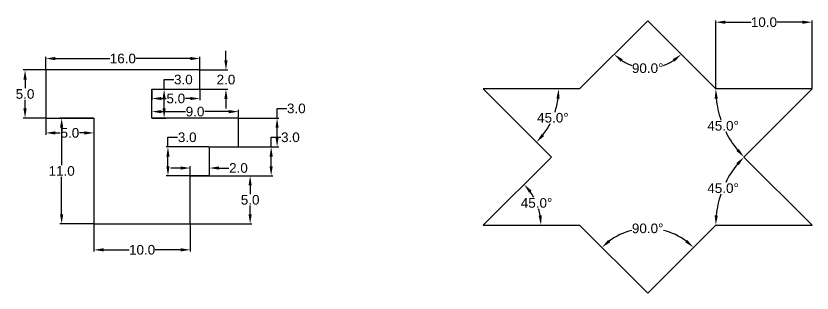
# Model space of a CAD drawing. Header units: millimetres. Extents: x 57 to 876, y -1 to 679.
# Drawn here: x 56.6 to 139.3, y 30.5 to 59.3 of the extents above; entities that cross this region are included whole.
import ezdxf

# ---------------------------------------------------------------- set-up
doc = ezdxf.new("R2010")
doc.units = ezdxf.units.MM
doc.header["$MEASUREMENT"] = 0
doc.styles.get("Standard").update_dxf_attribs({"font": 'arial.ttf'})
doc.dimstyles.get("Standard").update_dxf_attribs({"dimtxt": 1, "dimasz": 1, "dimexe": 0.18, "dimexo": 0.0625, "dimgap": 0.09, "dimtad": 0, "dimtih": 1, "dimtoh": 1, "dimdec": 1, "dimzin": 0, "dimdsep": 46, "dimtxsty": 'Standard', "dimcen": 0.09, "dimclre": 2, "dimclrt": 4, "dimadec": 1, "dimazin": 0, "dimtfac": 1, "dimtdec": 1, "dimtofl": 0, "dimtmove": 0, "dimatfit": 3, "dimfxl": 1, "dimtolj": 1, "dimtzin": 0, "dimarcsym": 0})

# ---------------------------------------------------------------- blocks, each defined once
blk = doc.blocks.new('*D1')
at = {"color": 2, "lineweight": -2, "transparency": 16777216}
for p, q in [((64.749, 37.609), (64.749, 34.798)), ((74.749, 37.609), (74.749, 34.798))]:
    blk.add_line(p, q, dxfattribs=at)
at = {"color": 0, "lineweight": -2, "transparency": 16777216}
for p, q in [((65.749, 34.978), (68.409, 34.978)), ((73.749, 34.978), (71.089, 34.978))]:
    blk.add_line(p, q, dxfattribs=at)
at = {"color": 0, "transparency": 16777216}
for points in [[(65.749, 35.144), (65.749, 34.811), (64.749, 34.978)], [(73.749, 35.144), (73.749, 34.811), (74.749, 34.978)]]:
    blk.add_solid(points, dxfattribs=at)
at = {"layer": 'Defpoints', "color": 0, "transparency": 16777216}
for p in [(64.749, 37.671), (74.749, 37.671), (74.749, 34.978)]:
    blk.add_point(p, dxfattribs=at)
at = {"color": 4, "transparency": 16777216, "insert": (69.749, 34.978), "char_height": 1, "attachment_point": 5}
blk.add_mtext('\\A1;10.0', dxfattribs=at)
blk = doc.blocks.new('*D2')
at = {"color": 0, "lineweight": -2, "transparency": 16777216}
for p, q in [((73.749, 43.48), (72.749, 43.48)), ((77.749, 43.48), (78.749, 43.48))]:
    blk.add_line(p, q, dxfattribs=at)
at = {"color": 2, "lineweight": -2, "transparency": 16777216}
for p, q in [((74.749, 42.734), (74.749, 43.66)), ((76.749, 42.734), (76.749, 43.66))]:
    blk.add_line(p, q, dxfattribs=at)
at = {"color": 0, "transparency": 16777216}
for points in [[(73.749, 43.647), (73.749, 43.313), (74.749, 43.48)], [(77.749, 43.647), (77.749, 43.313), (76.749, 43.48)]]:
    blk.add_solid(points, dxfattribs=at)
at = {"layer": 'Defpoints', "color": 0, "transparency": 16777216}
for p in [(76.749, 43.48), (74.749, 42.671), (76.749, 42.671)]:
    blk.add_point(p, dxfattribs=at)
at = {"color": 4, "transparency": 16777216, "insert": (79.756, 43.48), "char_height": 1, "attachment_point": 5}
blk.add_mtext('\\A1;2.0', dxfattribs=at)
blk = doc.blocks.new('*D3')
at = {"color": 2, "lineweight": -2, "transparency": 16777216}
for p, q in [((74.812, 42.671), (81.148, 42.671)), ((74.812, 37.671), (81.148, 37.671))]:
    blk.add_line(p, q, dxfattribs=at)
at = {"color": 0, "lineweight": -2, "transparency": 16777216}
for p, q in [((80.968, 41.671), (80.968, 40.772)), ((80.968, 38.671), (80.968, 39.571))]:
    blk.add_line(p, q, dxfattribs=at)
at = {"color": 0, "transparency": 16777216}
for points in [[(80.802, 41.671), (81.135, 41.671), (80.968, 42.671)], [(80.802, 38.671), (81.135, 38.671), (80.968, 37.671)]]:
    blk.add_solid(points, dxfattribs=at)
at = {"layer": 'Defpoints', "color": 0, "transparency": 16777216}
for p in [(74.749, 42.671), (80.968, 42.671), (74.749, 37.671)]:
    blk.add_point(p, dxfattribs=at)
at = {"color": 4, "transparency": 16777216, "insert": (80.968, 40.171), "char_height": 1, "attachment_point": 5}
blk.add_mtext('\\A1;5.0', dxfattribs=at)
blk = doc.blocks.new('*D4')
at = {"color": 0, "lineweight": -2, "transparency": 16777216}
for p, q in [((83.149, 45.671), (83.149, 46.671)), ((83.149, 46.671), (84.149, 46.671)), ((83.149, 43.671), (83.149, 44.671))]:
    blk.add_line(p, q, dxfattribs=at)
at = {"color": 2, "lineweight": -2, "transparency": 16777216}
for p, q in [((76.812, 45.671), (83.329, 45.671)), ((76.812, 42.671), (83.329, 42.671))]:
    blk.add_line(p, q, dxfattribs=at)
at = {"color": 0, "transparency": 16777216}
for points in [[(82.983, 44.671), (83.316, 44.671), (83.149, 45.671)], [(82.983, 43.671), (83.316, 43.671), (83.149, 42.671)]]:
    blk.add_solid(points, dxfattribs=at)
at = {"layer": 'Defpoints', "color": 0, "transparency": 16777216}
for p in [(76.749, 45.671), (83.149, 45.671), (76.749, 42.671)]:
    blk.add_point(p, dxfattribs=at)
at = {"color": 4, "transparency": 16777216, "insert": (85.147, 46.671), "char_height": 1, "attachment_point": 5}
blk.add_mtext('\\A1;3.0', dxfattribs=at)
blk = doc.blocks.new('*D5')
at = {"color": 0, "lineweight": -2, "transparency": 16777216}
for p, q in [((72.434, 45.671), (72.434, 46.671)), ((72.434, 46.671), (73.434, 46.671)), ((72.434, 43.671), (72.434, 44.671))]:
    blk.add_line(p, q, dxfattribs=at)
at = {"color": 2, "lineweight": -2, "transparency": 16777216}
for p, q in [((76.687, 45.671), (72.254, 45.671)), ((76.687, 42.671), (72.254, 42.671))]:
    blk.add_line(p, q, dxfattribs=at)
at = {"color": 0, "transparency": 16777216}
for points in [[(72.268, 44.671), (72.601, 44.671), (72.434, 45.671)], [(72.268, 43.671), (72.601, 43.671), (72.434, 42.671)]]:
    blk.add_solid(points, dxfattribs=at)
at = {"layer": 'Defpoints', "color": 0, "transparency": 16777216}
for p in [(72.434, 45.671), (76.749, 45.671), (76.749, 42.671)]:
    blk.add_point(p, dxfattribs=at)
at = {"color": 4, "transparency": 16777216, "insert": (74.433, 46.671), "char_height": 1, "attachment_point": 5}
blk.add_mtext('\\A1;3.0', dxfattribs=at)
blk = doc.blocks.new('*D6')
at = {"color": 0, "lineweight": -2, "transparency": 16777216}
for p, q in [((83.766, 48.671), (83.766, 49.671)), ((83.766, 49.671), (84.766, 49.671)), ((83.766, 46.671), (83.766, 47.671))]:
    blk.add_line(p, q, dxfattribs=at)
at = {"color": 2, "lineweight": -2, "transparency": 16777216}
for p, q in [((79.812, 48.671), (83.946, 48.671)), ((79.812, 45.671), (83.946, 45.671))]:
    blk.add_line(p, q, dxfattribs=at)
at = {"color": 0, "transparency": 16777216}
for points in [[(83.599, 47.671), (83.932, 47.671), (83.766, 48.671)], [(83.599, 46.671), (83.932, 46.671), (83.766, 45.671)]]:
    blk.add_solid(points, dxfattribs=at)
at = {"layer": 'Defpoints', "color": 0, "transparency": 16777216}
for p in [(79.749, 48.671), (83.766, 48.671), (79.749, 45.671)]:
    blk.add_point(p, dxfattribs=at)
at = {"color": 4, "transparency": 16777216, "insert": (85.764, 49.671), "char_height": 1, "attachment_point": 5}
blk.add_mtext('\\A1;3.0', dxfattribs=at)
blk = doc.blocks.new('*D7')
at = {"color": 2, "lineweight": -2, "transparency": 16777216}
for p, q in [((70.749, 48.734), (70.749, 49.521)), ((79.749, 48.734), (79.749, 49.521))]:
    blk.add_line(p, q, dxfattribs=at)
at = {"color": 0, "lineweight": -2, "transparency": 16777216}
for p, q in [((71.749, 49.341), (74.25, 49.341)), ((78.749, 49.341), (76.248, 49.341))]:
    blk.add_line(p, q, dxfattribs=at)
at = {"color": 0, "transparency": 16777216}
for points in [[(71.749, 49.507), (71.749, 49.174), (70.749, 49.341)], [(78.749, 49.507), (78.749, 49.174), (79.749, 49.341)]]:
    blk.add_solid(points, dxfattribs=at)
at = {"layer": 'Defpoints', "color": 0, "transparency": 16777216}
for p in [(70.749, 49.341), (70.749, 48.671), (79.749, 48.671)]:
    blk.add_point(p, dxfattribs=at)
at = {"color": 4, "transparency": 16777216, "insert": (75.249, 49.341), "char_height": 1, "attachment_point": 5}
blk.add_mtext('\\A1;9.0', dxfattribs=at)
blk = doc.blocks.new('*D8')
at = {"color": 0, "lineweight": -2, "transparency": 16777216}
for p, q in [((72.035, 51.671), (72.035, 52.671)), ((72.035, 52.671), (73.035, 52.671)), ((72.035, 49.671), (72.035, 50.671))]:
    blk.add_line(p, q, dxfattribs=at)
at = {"color": 2, "lineweight": -2, "transparency": 16777216}
for p, q in [((70.812, 51.671), (72.215, 51.671)), ((70.812, 48.671), (72.215, 48.671))]:
    blk.add_line(p, q, dxfattribs=at)
at = {"color": 0, "transparency": 16777216}
for points in [[(71.868, 50.671), (72.202, 50.671), (72.035, 51.671)], [(71.868, 49.671), (72.202, 49.671), (72.035, 48.671)]]:
    blk.add_solid(points, dxfattribs=at)
at = {"layer": 'Defpoints', "color": 0, "transparency": 16777216}
for p in [(70.749, 51.671), (72.035, 51.671), (70.749, 48.671)]:
    blk.add_point(p, dxfattribs=at)
at = {"color": 4, "transparency": 16777216, "insert": (74.033, 52.671), "char_height": 1, "attachment_point": 5}
blk.add_mtext('\\A1;3.0', dxfattribs=at)
blk = doc.blocks.new('*D9')
at = {"color": 2, "lineweight": -2, "transparency": 16777216}
for p, q in [((70.749, 51.609), (70.749, 50.524)), ((75.749, 51.609), (75.749, 50.524))]:
    blk.add_line(p, q, dxfattribs=at)
at = {"color": 0, "lineweight": -2, "transparency": 16777216}
for p, q in [((71.749, 50.704), (72.25, 50.704)), ((74.749, 50.704), (74.248, 50.704))]:
    blk.add_line(p, q, dxfattribs=at)
at = {"color": 0, "transparency": 16777216}
for points in [[(71.749, 50.871), (71.749, 50.538), (70.749, 50.704)], [(74.749, 50.871), (74.749, 50.538), (75.749, 50.704)]]:
    blk.add_solid(points, dxfattribs=at)
at = {"layer": 'Defpoints', "color": 0, "transparency": 16777216}
for p in [(70.749, 51.671), (75.749, 51.671), (75.749, 50.704)]:
    blk.add_point(p, dxfattribs=at)
at = {"color": 4, "transparency": 16777216, "insert": (73.249, 50.704), "char_height": 1, "attachment_point": 5}
blk.add_mtext('\\A1;5.0', dxfattribs=at)
blk = doc.blocks.new('*D10')
at = {"color": 0, "lineweight": -2, "transparency": 16777216}
for p, q in [((78.455, 54.671), (78.455, 55.671)), ((78.455, 50.671), (78.455, 49.671))]:
    blk.add_line(p, q, dxfattribs=at)
at = {"color": 2, "lineweight": -2, "transparency": 16777216}
for p, q in [((75.812, 53.671), (78.635, 53.671)), ((75.812, 51.671), (78.635, 51.671))]:
    blk.add_line(p, q, dxfattribs=at)
at = {"color": 0, "transparency": 16777216}
for points in [[(78.289, 54.671), (78.622, 54.671), (78.455, 53.671)], [(78.289, 50.671), (78.622, 50.671), (78.455, 51.671)]]:
    blk.add_solid(points, dxfattribs=at)
at = {"layer": 'Defpoints', "color": 0, "transparency": 16777216}
for p in [(75.749, 53.671), (78.455, 53.671), (75.749, 51.671)]:
    blk.add_point(p, dxfattribs=at)
at = {"color": 4, "transparency": 16777216, "insert": (78.455, 52.671), "char_height": 1, "attachment_point": 5}
blk.add_mtext('\\A1;2.0', dxfattribs=at)
blk = doc.blocks.new('*D11')
at = {"color": 2, "lineweight": -2, "transparency": 16777216}
for p, q in [((59.749, 53.734), (59.749, 55.038)), ((75.749, 53.734), (75.749, 55.038))]:
    blk.add_line(p, q, dxfattribs=at)
at = {"color": 0, "lineweight": -2, "transparency": 16777216}
for p, q in [((60.749, 54.858), (66.409, 54.858)), ((74.749, 54.858), (69.089, 54.858))]:
    blk.add_line(p, q, dxfattribs=at)
at = {"color": 0, "transparency": 16777216}
for points in [[(60.749, 55.025), (60.749, 54.692), (59.749, 54.858)], [(74.749, 55.025), (74.749, 54.692), (75.749, 54.858)]]:
    blk.add_solid(points, dxfattribs=at)
at = {"layer": 'Defpoints', "color": 0, "transparency": 16777216}
for p in [(59.749, 54.858), (59.749, 53.671), (75.749, 53.671)]:
    blk.add_point(p, dxfattribs=at)
at = {"color": 4, "transparency": 16777216, "insert": (67.749, 54.858), "char_height": 1, "attachment_point": 5}
blk.add_mtext('\\A1;16.0', dxfattribs=at)
blk = doc.blocks.new('*D12')
at = {"color": 2, "lineweight": -2, "transparency": 16777216}
for p, q in [((59.687, 53.671), (57.414, 53.671)), ((59.687, 48.671), (57.414, 48.671))]:
    blk.add_line(p, q, dxfattribs=at)
at = {"color": 0, "lineweight": -2, "transparency": 16777216}
for p, q in [((57.594, 52.671), (57.594, 51.772)), ((57.594, 49.671), (57.594, 50.571))]:
    blk.add_line(p, q, dxfattribs=at)
at = {"color": 0, "transparency": 16777216}
for points in [[(57.427, 52.671), (57.76, 52.671), (57.594, 53.671)], [(57.427, 49.671), (57.76, 49.671), (57.594, 48.671)]]:
    blk.add_solid(points, dxfattribs=at)
at = {"layer": 'Defpoints', "color": 0, "transparency": 16777216}
for p in [(59.749, 53.671), (57.594, 48.671), (59.749, 48.671)]:
    blk.add_point(p, dxfattribs=at)
at = {"color": 4, "transparency": 16777216, "insert": (57.594, 51.171), "char_height": 1, "attachment_point": 5}
blk.add_mtext('\\A1;5.0', dxfattribs=at)
blk = doc.blocks.new('*D13')
at = {"color": 2, "lineweight": -2, "transparency": 16777216}
for p, q in [((59.749, 48.609), (59.749, 46.948)), ((64.749, 48.609), (64.749, 46.948))]:
    blk.add_line(p, q, dxfattribs=at)
at = {"color": 0, "lineweight": -2, "transparency": 16777216}
for p, q in [((60.749, 47.128), (61.25, 47.128)), ((63.749, 47.128), (63.248, 47.128))]:
    blk.add_line(p, q, dxfattribs=at)
at = {"color": 0, "transparency": 16777216}
for points in [[(60.749, 47.294), (60.749, 46.961), (59.749, 47.128)], [(63.749, 47.294), (63.749, 46.961), (64.749, 47.128)]]:
    blk.add_solid(points, dxfattribs=at)
at = {"layer": 'Defpoints', "color": 0, "transparency": 16777216}
for p in [(59.749, 48.671), (64.749, 48.671), (64.749, 47.128)]:
    blk.add_point(p, dxfattribs=at)
at = {"color": 4, "transparency": 16777216, "insert": (62.249, 47.128), "char_height": 1, "attachment_point": 5}
blk.add_mtext('\\A1;5.0', dxfattribs=at)
blk = doc.blocks.new('*D14')
at = {"color": 2, "lineweight": -2, "transparency": 16777216}
for p, q in [((64.687, 48.671), (61.214, 48.671)), ((64.687, 37.671), (61.214, 37.671))]:
    blk.add_line(p, q, dxfattribs=at)
at = {"color": 0, "lineweight": -2, "transparency": 16777216}
for p, q in [((61.394, 47.671), (61.394, 43.772)), ((61.394, 38.671), (61.394, 42.571))]:
    blk.add_line(p, q, dxfattribs=at)
at = {"color": 0, "transparency": 16777216}
for points in [[(61.227, 47.671), (61.56, 47.671), (61.394, 48.671)], [(61.227, 38.671), (61.56, 38.671), (61.394, 37.671)]]:
    blk.add_solid(points, dxfattribs=at)
at = {"layer": 'Defpoints', "color": 0, "transparency": 16777216}
for p in [(64.749, 48.671), (61.394, 37.671), (64.749, 37.671)]:
    blk.add_point(p, dxfattribs=at)
at = {"color": 4, "transparency": 16777216, "insert": (61.394, 43.171), "char_height": 1, "attachment_point": 5}
blk.add_mtext('\\A1;11.0', dxfattribs=at)
blk = doc.blocks.new('*D44')
at = {"color": 0, "lineweight": -2, "transparency": 16777216}
for start, end in [(236.67825, 250.34066), (289.65934, 303.32175)]:
    blk.add_arc((122.248, 58.767), 4.915, start, end, dxfattribs=at)
at = {"color": 0, "transparency": 16777216}
for points in [[(119.443, 54.531), (119.654, 54.789), (118.773, 55.292)], [(124.843, 54.789), (125.053, 54.531), (125.724, 55.292)]]:
    blk.add_solid(points, dxfattribs=at)
at = {"layer": 'Defpoints', "color": 0, "transparency": 16777216}
for p in [(122.248, 58.767), (122.248, 58.767), (120.976, 54.019), (115.177, 51.696), (129.319, 51.696)]:
    blk.add_point(p, dxfattribs=at)
at = {"color": 4, "transparency": 16777216, "insert": (122.248, 53.852), "char_height": 1, "attachment_point": 5}
blk.add_mtext('\\A1;90.0°', dxfattribs=at)
blk = doc.blocks.new('*D45')
at = {"color": 0, "lineweight": -2, "transparency": 16777216}
for start, end in [(185.73197, 198.82182), (206.27888, 219.26803)]:
    blk.add_arc((139.319, 51.696), 10, start, end, dxfattribs=at)
at = {"color": 0, "transparency": 16777216}
for points in [[(129.203, 50.689), (129.536, 50.705), (129.319, 51.696)], [(131.701, 45.478), (131.454, 45.254), (132.248, 44.625)]]:
    blk.add_solid(points, dxfattribs=at)
at = {"layer": 'Defpoints', "color": 0, "transparency": 16777216}
for p in [(129.319, 51.696), (139.319, 51.696), (139.319, 51.696), (129.66, 49.107), (132.248, 44.625)]:
    blk.add_point(p, dxfattribs=at)
at = {"color": 4, "transparency": 16777216, "insert": (130.081, 47.869), "char_height": 1, "attachment_point": 5}
blk.add_mtext('\\A1;45.0°', dxfattribs=at)
blk = doc.blocks.new('*D46')
at = {"color": 0, "lineweight": -2, "transparency": 16777216}
for start, end in [(140.73197, 153.72112), (161.17818, 174.26803)]:
    blk.add_arc((139.319, 37.554), 10, start, end, dxfattribs=at)
at = {"color": 0, "transparency": 16777216}
for points in [[(131.454, 43.995), (131.701, 43.771), (132.248, 44.625)], [(129.536, 38.544), (129.203, 38.561), (129.319, 37.554)]]:
    blk.add_solid(points, dxfattribs=at)
at = {"layer": 'Defpoints', "color": 0, "transparency": 16777216}
for p in [(132.248, 44.625), (130.659, 42.554), (129.319, 37.554), (139.319, 37.554), (139.319, 37.554)]:
    blk.add_point(p, dxfattribs=at)
at = {"color": 4, "transparency": 16777216, "insert": (130.081, 41.38), "char_height": 1, "attachment_point": 5}
blk.add_mtext('\\A1;45.0°', dxfattribs=at)
blk = doc.blocks.new('*D47')
at = {"color": 0, "lineweight": -2, "transparency": 16777216}
for start, end in [(104.24099, 126.46757), (53.53243, 75.75901)]:
    blk.add_arc((122.248, 30.482), 6.721, start, end, dxfattribs=at)
at = {"color": 0, "transparency": 16777216}
for points in [[(118.362, 35.761), (118.145, 36.014), (117.496, 35.235)], [(126.352, 36.014), (126.134, 35.761), (127.001, 35.235)]]:
    blk.add_solid(points, dxfattribs=at)
at = {"layer": 'Defpoints', "color": 0, "transparency": 16777216}
for p in [(115.177, 37.554), (129.319, 37.554), (123.988, 36.975), (122.248, 30.482), (122.248, 30.482)]:
    blk.add_point(p, dxfattribs=at)
at = {"color": 4, "transparency": 16777216, "insert": (122.248, 37.204), "char_height": 1, "attachment_point": 5}
blk.add_mtext('\\A1;90.0°', dxfattribs=at)
blk = doc.blocks.new('*D48')
at = {"color": 0, "lineweight": -2, "transparency": 16777216}
for start, end in [(28.87783, 35.42385), (9.57615, 16.40489)]:
    blk.add_arc((105.177, 37.554), 5.99, start, end, dxfattribs=at)
at = {"color": 0, "transparency": 16777216}
for points in [[(109.931, 40.918), (110.186, 41.133), (109.413, 41.789)], [(111.25, 38.564), (110.918, 38.536), (111.167, 37.554)]]:
    blk.add_solid(points, dxfattribs=at)
at = {"layer": 'Defpoints', "color": 0, "transparency": 16777216}
for p in [(112.248, 44.625), (110.963, 39.104), (105.177, 37.554), (105.177, 37.554), (115.177, 37.554)]:
    blk.add_point(p, dxfattribs=at)
at = {"color": 4, "transparency": 16777216, "insert": (110.711, 39.846), "char_height": 1, "attachment_point": 5}
blk.add_mtext('\\A1;45.0°', dxfattribs=at)
blk = doc.blocks.new('*D49')
at = {"color": 0, "lineweight": -2, "transparency": 16777216}
for start, end in [(342.18667, 352.67132), (322.32868, 332.64837)]:
    blk.add_arc((105.177, 51.696), 7.823, start, end, dxfattribs=at)
at = {"color": 0, "transparency": 16777216}
for points in [[(112.77, 50.708), (113.103, 50.687), (113.001, 51.696)], [(111.495, 46.804), (111.245, 47.025), (110.709, 46.164)]]:
    blk.add_solid(points, dxfattribs=at)
at = {"layer": 'Defpoints', "color": 0, "transparency": 16777216}
for p in [(105.177, 51.696), (105.177, 51.696), (115.177, 51.696), (111.953, 47.784), (112.248, 44.625)]:
    blk.add_point(p, dxfattribs=at)
at = {"color": 4, "transparency": 16777216, "insert": (112.405, 48.702), "char_height": 1, "attachment_point": 5}
blk.add_mtext('\\A1;45.0°', dxfattribs=at)
blk = doc.blocks.new('*D50')
at = {"color": 2, "lineweight": -2, "transparency": 16777216}
for p, q in [((129.319, 51.758), (129.319, 58.815)), ((139.319, 51.758), (139.319, 58.815))]:
    blk.add_line(p, q, dxfattribs=at)
at = {"color": 0, "lineweight": -2, "transparency": 16777216}
for p, q in [((130.319, 58.635), (132.979, 58.635)), ((138.319, 58.635), (135.659, 58.635))]:
    blk.add_line(p, q, dxfattribs=at)
at = {"color": 0, "transparency": 16777216}
for points in [[(130.319, 58.802), (130.319, 58.468), (129.319, 58.635)], [(138.319, 58.802), (138.319, 58.468), (139.319, 58.635)]]:
    blk.add_solid(points, dxfattribs=at)
at = {"layer": 'Defpoints', "color": 0, "transparency": 16777216}
for p in [(129.319, 58.635), (129.319, 51.696), (139.319, 51.696)]:
    blk.add_point(p, dxfattribs=at)
at = {"color": 4, "transparency": 16777216, "insert": (134.319, 58.635), "char_height": 1, "attachment_point": 5}
blk.add_mtext('\\A1;10.0', dxfattribs=at)

msp = doc.modelspace()

# ---------------------------------------------------------------- linework, layer by layer
for p, q in [((122.248, 58.767), (115.177, 51.696)), ((129.319, 51.696), (122.248, 58.767)), ((75.749, 53.671), (59.749, 53.671)), ((59.749, 53.671), (59.749, 48.671)), ((75.749, 51.671), (75.749, 53.671)), ((70.749, 48.671), (70.749, 51.671)), ((70.749, 51.671), (75.749, 51.671)), ((115.177, 51.696), (105.177, 51.696)), ((105.177, 51.696), (112.248, 44.625)), ((139.319, 51.696), (129.319, 51.696)), ((132.248, 44.625), (139.319, 51.696)), ((59.749, 48.671), (64.749, 48.671)), ((64.749, 48.671), (64.749, 37.671)), ((79.749, 48.671), (70.749, 48.671)), ((79.749, 45.671), (79.749, 48.671)), ((76.749, 42.671), (76.749, 45.671)), ((76.749, 45.671), (79.749, 45.671)), ((112.248, 44.625), (105.177, 37.554)), ((139.319, 37.554), (132.248, 44.625)), ((74.749, 37.671), (74.749, 42.671)), ((74.749, 42.671), (76.749, 42.671)), ((64.749, 37.671), (64.749, 37.671)), ((64.749, 37.671), (74.749, 37.671)), ((105.177, 37.554), (115.177, 37.554)), ((115.177, 37.554), (122.248, 30.482)), ((122.248, 30.482), (129.319, 37.554)), ((129.319, 37.554), (139.319, 37.554))]:
    msp.add_line(p, q)

# ---------------------------------------------------------------- dimensions: what is measured, and where the dimension line sits
for base, line1, line2, picture, middle in [((120.976, 54.019), ((129.319, 51.696), (122.248, 58.767)), ((122.248, 58.767), (115.177, 51.696)), '*D44', (122.248, 53.852)), ((111.953, 47.784), ((105.177, 51.696), (112.248, 44.625)), ((115.177, 51.696), (105.177, 51.696)), '*D49', (112.405, 48.702)), ((129.66, 49.107), ((132.248, 44.625), (139.319, 51.696)), ((139.319, 51.696), (129.319, 51.696)), '*D45', (130.081, 47.869)), ((110.963, 39.104), ((105.177, 37.554), (115.177, 37.554)), ((112.248, 44.625), (105.177, 37.554)), '*D48', (110.711, 39.846)), ((130.659, 42.554), ((129.319, 37.554), (139.319, 37.554)), ((139.319, 37.554), (132.248, 44.625)), '*D46', (130.081, 41.38)), ((123.988, 36.975), ((122.248, 30.482), (129.319, 37.554)), ((115.177, 37.554), (122.248, 30.482)), '*D47', (122.248, 37.204))]:
    dim = msp.add_angular_dim_2l(base=base, line1=line1, line2=line2, dimstyle='Standard')
    dim.commit()
    dim.dimension.update_dxf_attribs({"geometry": picture, "text_midpoint": middle})
for base, p1, p2, picture, middle in [((129.319, 58.635), (139.319, 51.696), (129.319, 51.696), '*D50', (134.319, 58.635)), ((59.749, 54.858), (75.749, 53.671), (59.749, 53.671), '*D11', (67.749, 54.858)), ((75.749, 50.704), (70.749, 51.671), (75.749, 51.671), '*D9', (73.249, 50.704)), ((70.749, 49.341), (79.749, 48.671), (70.749, 48.671), '*D7', (75.249, 49.341)), ((64.749, 47.128), (59.749, 48.671), (64.749, 48.671), '*D13', (62.249, 47.128)), ((76.749, 43.48), (74.749, 42.671), (76.749, 42.671), '*D2', (79.756, 43.48)), ((74.749, 34.978), (64.749, 37.671), (74.749, 37.671), '*D1', (69.749, 34.978))]:
    dim = msp.add_linear_dim(base=base, p1=p1, p2=p2, dimstyle='Standard')
    dim.commit()
    dim.dimension.update_dxf_attribs({"geometry": picture, "text_midpoint": middle})
for base, p1, p2, picture, middle in [((78.455, 53.671), (75.749, 51.671), (75.749, 53.671), '*D10', (78.455, 52.671)), ((57.594, 48.671), (59.749, 53.671), (59.749, 48.671), '*D12', (57.594, 51.171)), ((72.035, 51.671), (70.749, 48.671), (70.749, 51.671), '*D8', (74.033, 52.671)), ((83.766, 48.671), (79.749, 45.671), (79.749, 48.671), '*D6', (85.764, 49.671)), ((61.394, 37.671), (64.749, 48.671), (64.749, 37.671), '*D14', (61.394, 43.171)), ((72.434, 45.671), (76.749, 42.671), (76.749, 45.671), '*D5', (74.433, 46.671)), ((83.149, 45.671), (76.749, 42.671), (76.749, 45.671), '*D4', (85.147, 46.671)), ((80.968, 42.671), (74.749, 37.671), (74.749, 42.671), '*D3', (80.968, 40.171))]:
    dim = msp.add_linear_dim(base=base, p1=p1, p2=p2, angle=90, dimstyle='Standard')
    dim.commit()
    dim.dimension.update_dxf_attribs({"geometry": picture, "text_midpoint": middle})

doc.saveas('drawing.dxf')
